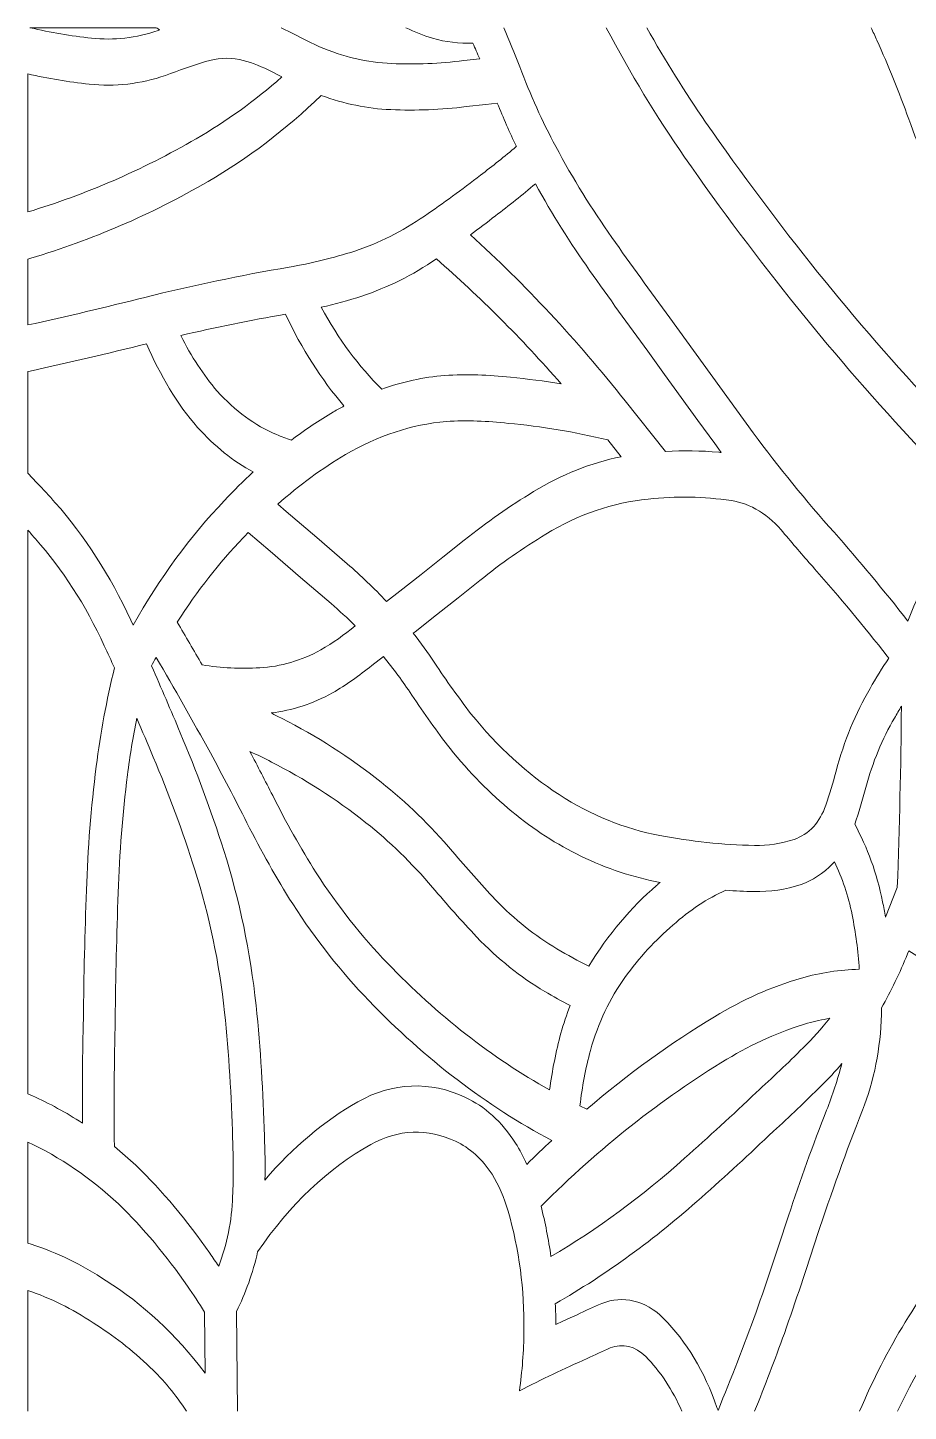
# Model space of a CAD drawing. Header units: millimetres. Extents: x -1200 to 1200, y -590 to 590.
# Drawn here: x -1200 to -449, y -590 to 590 of the extents above; entities that cross this region are included whole.
import ezdxf

# ---------------------------------------------------------------- set-up
doc = ezdxf.new("R2010")
doc.units = ezdxf.units.MM
doc.header["$MEASUREMENT"] = 0
doc.layers.add('Layer 1', color=7, linetype='Continuous')

msp = doc.modelspace()

# ---------------------------------------------------------------- linework, layer by layer
at = {"layer": 'Layer 1', "color": 250, "lineweight": 20}
for points, knots in [([(-1197.8828, 589.8813), (-1197.8828, 589.8813), (-1198.2809, 589.9734), (-1198.2809, 589.9734), (-1198.2809, 589.9734), (-1090.4978, 589.9734), (-1090.4978, 589.9734), (-1089.4263, 589.3469), (-1088.3606, 588.6992), (-1087.3011, 588.0306), (-1087.3011, 588.0306), (-1088.8757, 587.4332), (-1088.8757, 587.4332), (-1107.4439, 581.1824), (-1126.5641, 579.0277), (-1145.5812, 581.0384), (-1163.0936, 582.8624), (-1180.5471, 585.8172), (-1197.8828, 589.8813)], [0, 0, 0, 0, 0.166666667, 0.166666667, 0.166666667, 0.333333333, 0.333333333, 0.333333333, 0.5, 0.5, 0.5, 0.666666667, 0.666666667, 0.666666667, 0.833333333, 0.833333333, 0.833333333, 1, 1, 1, 1]), ([(-814.5717, 563.3741), (-814.5717, 563.3741), (-828.1438, 561.854), (-828.1438, 561.854), (-848.5994, 559.3473), (-869.136, 558.5313), (-889.6541, 559.4166), (-910.5182, 560.2753), (-931.2202, 565.0808), (-951.2233, 573.7209), (-951.2233, 573.7209), (-962.8014, 579.4064), (-962.8014, 579.4064), (-962.8014, 579.4064), (-974.3647, 585.1718), (-974.3647, 585.1718), (-974.3647, 585.1718), (-983.8449, 589.9734), (-983.8449, 589.9734)], [0, 0, 0, 0, 0.166666667, 0.166666667, 0.166666667, 0.333333333, 0.333333333, 0.333333333, 0.5, 0.5, 0.5, 0.666666667, 0.666666667, 0.666666667, 0.833333333, 0.833333333, 0.833333333, 1, 1, 1, 1]), ([(-877.6433, 589.9734), (-870.1333, 586.3236), (-862.4766, 583.3068), (-854.7104, 580.9424), (-843.4156, 577.737), (-831.9148, 576.361), (-820.4103, 576.841), (-818.431, 572.3822), (-816.4812, 567.8915), (-814.5717, 563.3687)], [0, 0, 0, 0, 0.333333333, 0.333333333, 0.333333333, 0.666666667, 0.666666667, 0.666666667, 1, 1, 1, 1]), ([(-706.5792, 589.9734), (-686.1353, 550.9717), (-663.8123, 514.0555), (-639.7571, 479.5057), (-577.6065, 390.2399), (-511.0227, 307.7262), (-440.5281, 232.6101), (-426.2313, 217.5057), (-411.6769, 202.9188), (-396.8797, 188.8705), (-404.9074, 176.6516), (-412.4716, 163.8087), (-419.5353, 150.3951), (-430.3997, 129.1146), (-440.359, 106.9009), (-449.3542, 83.8604), (-469.8283, 110.0049), (-490.8137, 135.2908), (-512.2921, 159.6859), (-536.1839, 186.3691), (-559.2002, 214.663), (-581.2745, 244.4556), (-581.2745, 244.4556), (-595.5788, 263.9814), (-595.5788, 263.9814), (-595.5788, 263.9814), (-609.8352, 283.5444), (-609.8352, 283.5444), (-609.8352, 283.5444), (-624.0474, 303.1715), (-624.0474, 303.1715), (-624.0474, 303.1715), (-638.2192, 322.8625), (-638.2192, 322.8625), (-638.2192, 322.8625), (-652.3506, 342.6069), (-652.3506, 342.6069), (-669.0498, 365.1034), (-685.5393, 387.9252), (-701.8046, 411.0777), (-718.96, 435.2915), (-734.9603, 461.1693), (-749.695, 488.5299), (-761.1038, 510.0716), (-771.3794, 532.8294), (-780.43, 556.6059), (-784.7552, 567.9), (-789.2838, 579.0265), (-794.0111, 589.9734)], [0, 0, 0, 0, 0.0625, 0.0625, 0.0625, 0.125, 0.125, 0.125, 0.1875, 0.1875, 0.1875, 0.25, 0.25, 0.25, 0.3125, 0.3125, 0.3125, 0.375, 0.375, 0.375, 0.4375, 0.4375, 0.4375, 0.5, 0.5, 0.5, 0.5625, 0.5625, 0.5625, 0.625, 0.625, 0.625, 0.6875, 0.6875, 0.6875, 0.75, 0.75, 0.75, 0.8125, 0.8125, 0.8125, 0.875, 0.875, 0.875, 0.9375, 0.9375, 0.9375, 1, 1, 1, 1]), ([(-480.7847, 589.9734), (-479.0781, 586.4294), (-477.4015, 582.8535), (-475.7552, 579.2464), (-466.0572, 557.4006), (-456.9882, 534.9841), (-448.567, 512.0504), (-439.3471, 486.7645), (-429.8184, 461.724), (-419.9843, 436.9288), (-405.6653, 400.3468), (-388.5209, 366.2554), (-368.8782, 335.3001), (-356.9949, 316.7557), (-344.4456, 299.1341), (-331.2855, 282.5044), (-337.0139, 273.3735), (-342.8636, 264.4027), (-348.831, 255.5972), (-358.0361, 242.5249), (-367.3772, 229.6553), (-376.8508, 216.9884), (-393.0461, 232.1034), (-408.9324, 247.901), (-424.4947, 264.3547), (-494.386, 338.8362), (-560.3664, 420.7738), (-621.8657, 509.4636), (-639.5723, 535), (-656.3057, 561.8788), (-671.9977, 589.9734)], [0, 0, 0, 0, 0.1, 0.1, 0.1, 0.2, 0.2, 0.2, 0.3, 0.3, 0.3, 0.4, 0.4, 0.4, 0.5, 0.5, 0.5, 0.6, 0.6, 0.6, 0.7, 0.7, 0.7, 0.8, 0.8, 0.8, 0.9, 0.9, 0.9, 1, 1, 1, 1]), ([(-983.1982, 547.9711), (-1006.5087, 527.56), (-1030.934, 509.9436), (-1056.2202, 495.298), (-1102.8083, 468.4228), (-1150.9379, 447.5051), (-1200.0424, 432.7954), (-1200.0424, 432.7954), (-1200.0498, 550.5365), (-1200.0498, 550.5365), (-1182.6367, 546.547), (-1165.1171, 543.6297), (-1147.5348, 541.795), (-1125.6775, 539.4856), (-1103.7097, 541.9923), (-1082.3674, 549.2351), (-1071.069, 553.5179), (-1059.7117, 557.4753), (-1048.3029, 561.0967), (-1038.7963, 564.1207), (-1028.9951, 564.7021), (-1019.3523, 562.8087), (-1011.0303, 560.8993), (-1002.8444, 557.9179), (-994.8902, 553.8912), (-994.8902, 553.8912), (-983.1982, 547.9711), (-983.1982, 547.9711)], [0, 0, 0, 0, 0.111111111, 0.111111111, 0.111111111, 0.222222222, 0.222222222, 0.222222222, 0.333333333, 0.333333333, 0.333333333, 0.444444444, 0.444444444, 0.444444444, 0.555555556, 0.555555556, 0.555555556, 0.666666667, 0.666666667, 0.666666667, 0.777777778, 0.777777778, 0.777777778, 0.888888889, 0.888888889, 0.888888889, 1, 1, 1, 1]), ([(-783.307, 488.6205), (-793.3655, 480.135), (-803.5676, 471.9962), (-813.8948, 464.2254), (-829.586, 451.9425), (-845.5127, 440.2996), (-861.6564, 429.318), (-880.6404, 416.2244), (-900.5663, 406.2136), (-921.0697, 399.4561), (-939.5607, 393.5253), (-958.2504, 388.9652), (-977.0614, 385.7865), (-1018.2082, 378.7303), (-1059.2151, 370.1222), (-1100.0526, 359.9673), (-1133.3262, 351.6045), (-1166.6585, 343.7536), (-1200.0498, 336.4255), (-1200.0498, 336.4255), (-1200.0498, 392.6399), (-1200.0498, 392.6399), (-1200.0498, 392.6399), (-1197.3494, 393.44), (-1197.3494, 393.44), (-1145.71, 408.6509), (-1095.1191, 430.5074), (-1046.158, 458.7586), (-1012.3179, 478.3537), (-979.9753, 502.9782), (-949.6413, 532.2534), (-930.2857, 524.9893), (-910.4298, 520.9092), (-890.4451, 520.0932), (-868.941, 519.1652), (-847.4221, 520.0132), (-825.9878, 522.6319), (-825.9878, 522.6319), (-809.454, 524.4879), (-809.454, 524.4879), (-809.454, 524.4879), (-799.5206, 525.6613), (-799.5206, 525.6613), (-794.4399, 513.0264), (-789.028, 500.6741), (-783.2996, 488.6312)], [0, 0, 0, 0, 0.066666667, 0.066666667, 0.066666667, 0.133333333, 0.133333333, 0.133333333, 0.2, 0.2, 0.2, 0.266666667, 0.266666667, 0.266666667, 0.333333333, 0.333333333, 0.333333333, 0.4, 0.4, 0.4, 0.466666667, 0.466666667, 0.466666667, 0.533333333, 0.533333333, 0.533333333, 0.6, 0.6, 0.6, 0.666666667, 0.666666667, 0.666666667, 0.733333333, 0.733333333, 0.733333333, 0.8, 0.8, 0.8, 0.866666667, 0.866666667, 0.866666667, 0.933333333, 0.933333333, 0.933333333, 1, 1, 1, 1]), ([(-608.588, 227.698), (-609.2171, 227.762), (-609.8462, 227.8206), (-610.4753, 227.874), (-625.6919, 229.2233), (-640.9454, 229.4633), (-656.1805, 228.594), (-656.1805, 228.594), (-690.4436, 271.7362), (-690.4436, 271.7362), (-731.8331, 323.8652), (-775.9893, 371.1675), (-822.5148, 413.2217), (-815.37, 418.5231), (-808.2658, 423.9312), (-801.1982, 429.446), (-789.646, 438.1502), (-778.252, 447.2864), (-767.0271, 456.8546), (-752.6751, 430.854), (-737.2303, 406.1709), (-720.7739, 382.9384), (-704.4094, 359.6579), (-687.8315, 336.7028), (-671.0365, 314.073), (-671.0365, 314.073), (-656.861, 294.27), (-656.861, 294.27), (-656.861, 294.27), (-642.6635, 274.5469), (-642.6635, 274.5469), (-642.6635, 274.5469), (-628.4218, 254.8772), (-628.4218, 254.8772), (-628.4218, 254.8772), (-614.1434, 235.2821), (-614.1434, 235.2821), (-614.1434, 235.2821), (-608.588, 227.698), (-608.588, 227.698)], [0, 0, 0, 0, 0.076923077, 0.076923077, 0.076923077, 0.153846154, 0.153846154, 0.153846154, 0.230769231, 0.230769231, 0.230769231, 0.307692308, 0.307692308, 0.307692308, 0.384615385, 0.384615385, 0.384615385, 0.461538462, 0.461538462, 0.461538462, 0.538461538, 0.538461538, 0.538461538, 0.615384615, 0.615384615, 0.615384615, 0.692307692, 0.692307692, 0.692307692, 0.769230769, 0.769230769, 0.769230769, 0.846153846, 0.846153846, 0.846153846, 0.923076923, 0.923076923, 0.923076923, 1, 1, 1, 1]), ([(-851.4838, 392.7999), (-814.4834, 360.586), (-778.9289, 324.9852), (-745.0484, 286.2271), (-759.4188, 288.5898), (-773.8224, 290.4459), (-788.2553, 291.7846), (-806.9082, 294.0033), (-825.6346, 294.5473), (-844.3317, 293.4113), (-862.4731, 291.9019), (-880.4786, 287.9765), (-898.1234, 281.6777), (-917.6702, 300.9848), (-935.0465, 324.5639), (-949.6229, 351.5671), (-938.0596, 354.2232), (-926.5552, 357.3966), (-915.1244, 361.0713), (-893.1787, 368.2875), (-871.84, 378.917), (-851.4728, 392.7839)], [0, 0, 0, 0, 0.142857143, 0.142857143, 0.142857143, 0.285714286, 0.285714286, 0.285714286, 0.428571429, 0.428571429, 0.428571429, 0.571428571, 0.571428571, 0.571428571, 0.714285714, 0.714285714, 0.714285714, 0.857142857, 0.857142857, 0.857142857, 1, 1, 1, 1]), ([(-930.2857, 267.3521), (-933.2584, 265.7521), (-936.2127, 264.088), (-939.1487, 262.3493), (-951.4, 255.1278), (-963.4158, 247.0903), (-975.1521, 238.2528), (-979.4308, 239.6289), (-983.669, 241.2342), (-987.8632, 243.0583), (-1006.1591, 250.6958), (-1023.3073, 263.2507), (-1038.4063, 280.067), (-1050.2051, 293.678), (-1060.6205, 309.6356), (-1069.3472, 327.46), (-1039.7417, 334.3294), (-1010.048, 340.3722), (-980.2843, 345.599), (-966.2854, 316.1744), (-949.4463, 289.8272), (-930.2784, 267.3468)], [0, 0, 0, 0, 0.142857143, 0.142857143, 0.142857143, 0.285714286, 0.285714286, 0.285714286, 0.428571429, 0.428571429, 0.428571429, 0.571428571, 0.571428571, 0.571428571, 0.714285714, 0.714285714, 0.714285714, 0.857142857, 0.857142857, 0.857142857, 1, 1, 1, 1]), ([(-1192.1435, 201.9321), (-1192.1435, 201.9321), (-1200.0498, 210.1456), (-1200.0498, 210.1456), (-1200.0498, 210.1456), (-1200.0498, 296.6327), (-1200.0498, 296.6327), (-1200.0498, 296.6327), (-1198.0263, 297.0754), (-1198.0263, 297.0754), (-1164.8227, 304.3395), (-1131.6742, 312.1157), (-1098.5847, 320.4038), (-1087.1171, 293.0913), (-1072.4045, 268.9415), (-1055.1239, 249.0691), (-1040.724, 232.9887), (-1024.7274, 220.1831), (-1007.6676, 211.0896), (-1016.0669, 203.3508), (-1024.2749, 195.1906), (-1032.2769, 186.6198), (-1061.3379, 156.3152), (-1087.4887, 120.5651), (-1110.056, 80.2816), (-1110.056, 80.2816), (-1112.0906, 84.7031), (-1112.0906, 84.7031), (-1129.7649, 122.8585), (-1151.5155, 156.6672), (-1176.5442, 184.8704), (-1181.6507, 190.7372), (-1186.8529, 196.4227), (-1192.1435, 201.9321)], [0, 0, 0, 0, 0.090909091, 0.090909091, 0.090909091, 0.181818182, 0.181818182, 0.181818182, 0.272727273, 0.272727273, 0.272727273, 0.363636364, 0.363636364, 0.363636364, 0.454545455, 0.454545455, 0.454545455, 0.545454545, 0.545454545, 0.545454545, 0.636363636, 0.636363636, 0.636363636, 0.727272727, 0.727272727, 0.727272727, 0.818181818, 0.818181818, 0.818181818, 0.909090909, 0.909090909, 0.909090909, 1, 1, 1, 1]), ([(-827.6582, 152.9071), (-827.6582, 152.9071), (-846.0093, 138.2988), (-846.0093, 138.2988), (-846.0093, 138.2988), (-864.3789, 123.7652), (-864.3789, 123.7652), (-864.3789, 123.7652), (-882.7706, 109.3009), (-882.7706, 109.3009), (-882.7706, 109.3009), (-893.9256, 100.5807), (-893.9256, 100.5807), (-904.731, 112.0423), (-915.9154, 122.7412), (-927.4345, 132.6454), (-927.4345, 132.6454), (-953.4786, 155.0725), (-953.4786, 155.0725), (-953.4786, 155.0725), (-979.5559, 177.4303), (-979.5559, 177.4303), (-979.5559, 177.4303), (-986.7889, 183.6011), (-986.7889, 183.6011), (-968.3199, 199.9374), (-948.9681, 214.087), (-928.9281, 225.9059), (-901.5449, 242.0876), (-872.4987, 251.6184), (-842.9778, 254.1145), (-825.3918, 255.1758), (-807.7728, 254.6478), (-790.231, 252.5411), (-761.7954, 249.9277), (-733.4666, 245.213), (-705.3658, 238.4128), (-705.3658, 238.4128), (-693.9535, 224.0499), (-693.9535, 224.0499), (-719.6444, 218.8764), (-744.754, 208.8762), (-768.6569, 194.2946), (-788.8293, 182.065), (-808.5233, 168.2461), (-827.6582, 152.9071)], [0, 0, 0, 0, 0.066666667, 0.066666667, 0.066666667, 0.133333333, 0.133333333, 0.133333333, 0.2, 0.2, 0.2, 0.266666667, 0.266666667, 0.266666667, 0.333333333, 0.333333333, 0.333333333, 0.4, 0.4, 0.4, 0.466666667, 0.466666667, 0.466666667, 0.533333333, 0.533333333, 0.533333333, 0.6, 0.6, 0.6, 0.666666667, 0.666666667, 0.666666667, 0.733333333, 0.733333333, 0.733333333, 0.8, 0.8, 0.8, 0.866666667, 0.866666667, 0.866666667, 0.933333333, 0.933333333, 0.933333333, 1, 1, 1, 1]), ([(-554.4763, 158.1286), (-546.0586, 148.0643), (-537.5231, 138.2028), (-528.881, 128.544), (-507.7447, 104.5275), (-487.0868, 79.6363), (-466.9365, 53.8971), (-466.9365, 53.8971), (-465.6157, 52.2277), (-465.6157, 52.2277), (-471.2594, 44.0089), (-476.6015, 35.3741), (-481.6307, 26.3606), (-493.9666, 5.3948), (-503.775, -18.4243), (-510.6475, -44.1155), (-513.2119, -54.0464), (-516.1661, -63.7586), (-519.4957, -73.1988), (-521.8724, -80.3189), (-525.3674, -86.5377), (-529.6977, -91.3485), (-534.7233, -96.5593), (-540.4148, -100.2767), (-546.4339, -102.2927), (-557.5042, -105.9941), (-568.8503, -107.7061), (-580.2076, -107.3968), (-607.2378, -106.8421), (-634.2274, -104.0421), (-661.0331, -99.002), (-720.4979, -87.8337), (-776.4492, -51.7157), (-821.974, 4.8615), (-832.6544, 18.7444), (-842.9851, 33.182), (-852.9444, 48.153), (-858.8161, 56.9638), (-864.894, 65.476), (-871.1705, 73.6895), (-871.1705, 73.6895), (-869.6914, 74.8202), (-869.6914, 74.8202), (-869.6914, 74.8202), (-851.2852, 89.3005), (-851.2852, 89.3005), (-851.2852, 89.3005), (-832.9082, 103.8395), (-832.9082, 103.8395), (-832.9082, 103.8395), (-814.5533, 118.4531), (-814.5533, 118.4531), (-796.2684, 133.1147), (-777.4462, 146.3203), (-758.1679, 158.0059), (-730.3945, 174.9502), (-700.8627, 185.0784), (-670.7937, 187.9638), (-647.1925, 190.5772), (-623.4735, 190.1345), (-599.9275, 186.6518), (-583.39, 184.2037), (-567.7503, 174.5182), (-555.098, 158.8966), (-555.098, 158.8966), (-554.502, 158.1499), (-554.502, 158.1499)], [0, 0, 0, 0, 0.045454545, 0.045454545, 0.045454545, 0.090909091, 0.090909091, 0.090909091, 0.136363636, 0.136363636, 0.136363636, 0.181818182, 0.181818182, 0.181818182, 0.227272727, 0.227272727, 0.227272727, 0.272727273, 0.272727273, 0.272727273, 0.318181818, 0.318181818, 0.318181818, 0.363636364, 0.363636364, 0.363636364, 0.409090909, 0.409090909, 0.409090909, 0.454545455, 0.454545455, 0.454545455, 0.5, 0.5, 0.5, 0.545454545, 0.545454545, 0.545454545, 0.590909091, 0.590909091, 0.590909091, 0.636363636, 0.636363636, 0.636363636, 0.681818182, 0.681818182, 0.681818182, 0.727272727, 0.727272727, 0.727272727, 0.772727273, 0.772727273, 0.772727273, 0.818181818, 0.818181818, 0.818181818, 0.863636364, 0.863636364, 0.863636364, 0.909090909, 0.909090909, 0.909090909, 0.954545455, 0.954545455, 0.954545455, 1, 1, 1, 1]), ([(-1200.0387, 161.494), (-1197.7725, 159.0032), (-1195.5209, 156.4752), (-1193.2913, 153.9098), (-1170.5326, 128.3039), (-1150.7429, 97.5727), (-1134.68, 62.9), (-1131.781, 56.6118), (-1128.904, 50.3077), (-1126.0416, 43.9822), (-1132.7376, 16.579), (-1137.9361, -11.5442), (-1141.5931, -40.1314), (-1145.9712, -75.0121), (-1148.7599, -110.2715), (-1149.9446, -145.6802), (-1151.2543, -182.0756), (-1152.1226, -218.503), (-1152.553, -254.9464), (-1153.2373, -284.7124), (-1153.5133, -314.4996), (-1153.3808, -344.2816), (-1167.2619, -335.2147), (-1181.5147, -327.4119), (-1196.0653, -320.9264), (-1196.0653, -320.9264), (-1200.0498, -319.1504), (-1200.0498, -319.1504), (-1200.0498, -319.1504), (-1200.0498, 161.5046), (-1200.0498, 161.5046)], [0, 0, 0, 0, 0.1, 0.1, 0.1, 0.2, 0.2, 0.2, 0.3, 0.3, 0.3, 0.4, 0.4, 0.4, 0.5, 0.5, 0.5, 0.6, 0.6, 0.6, 0.7, 0.7, 0.7, 0.8, 0.8, 0.8, 0.9, 0.9, 0.9, 1, 1, 1, 1]), ([(-920.6208, 79.759), (-930.1166, 72.0788), (-939.9285, 65.252), (-950.0019, 59.3212), (-966.6975, 50.1744), (-984.3129, 45.0383), (-1002.1453, 44.1103), (-1018.5503, 43.0969), (-1034.9883, 43.8916), (-1051.3087, 46.4943), (-1058.299, 58.7292), (-1065.3444, 70.9055), (-1072.4413, 83.0177), (-1055.433, 109.6209), (-1036.6146, 133.6854), (-1016.284, 154.8272), (-1014.8418, 156.3792), (-1013.3923, 157.9099), (-1011.9353, 159.4299), (-1011.9353, 159.4299), (-993.3413, 143.5363), (-993.3413, 143.5363), (-993.3413, 143.5363), (-967.3008, 121.2105), (-967.3008, 121.2105), (-967.3008, 121.2105), (-941.2935, 98.8154), (-941.2935, 98.8154), (-934.2665, 92.7726), (-927.372, 86.4151), (-920.6208, 79.7483)], [0, 0, 0, 0, 0.1, 0.1, 0.1, 0.2, 0.2, 0.2, 0.3, 0.3, 0.3, 0.4, 0.4, 0.4, 0.5, 0.5, 0.5, 0.6, 0.6, 0.6, 0.7, 0.7, 0.7, 0.8, 0.8, 0.8, 0.9, 0.9, 0.9, 1, 1, 1, 1]), ([(-997.6605, -392.7679), (-997.4619, -380.2876), (-997.6458, -367.8021), (-998.2124, -355.3485), (-999.099, -318.0517), (-1001.4537, -280.8563), (-1005.2578, -243.9489), (-1010.1546, -198.268), (-1019.4149, -153.8137), (-1032.7809, -111.8449), (-1043.7335, -77.3215), (-1056.1173, -43.7955), (-1069.8696, -11.4482), (-1077.8827, 7.7255), (-1086.0649, 26.7446), (-1094.42, 45.6089), (-1093.1397, 48.105), (-1091.8264, 50.5637), (-1090.4798, 52.9851), (-1074.7995, 26.1739), (-1059.3879, -0.9627), (-1044.2486, -28.4192), (-1033.6382, -48.1049), (-1023.2264, -68.02), (-1013.0207, -88.1537), (-1000.8871, -112.2076), (-987.8742, -135.3014), (-974.0336, -157.3391), (-954.2953, -187.8518), (-932.5299, -215.4683), (-909.0538, -239.7941), (-861.0456, -289.6565), (-808.5748, -329.7533), (-753.065, -358.9859), (-760.2245, -365.642), (-767.314, -372.4528), (-774.3374, -379.413), (-777.2182, -373.0342), (-780.4263, -366.9807), (-783.9324, -361.3006), (-795.6834, -343.2042), (-810.429, -329.78), (-826.7751, -322.2971), (-856.7007, -308.1208), (-889.0728, -309.4329), (-918.395, -326.0412), (-947.0255, -342.2495), (-973.7539, -364.746), (-997.6605, -392.7572)], [0, 0, 0, 0, 0.0625, 0.0625, 0.0625, 0.125, 0.125, 0.125, 0.1875, 0.1875, 0.1875, 0.25, 0.25, 0.25, 0.3125, 0.3125, 0.3125, 0.375, 0.375, 0.375, 0.4375, 0.4375, 0.4375, 0.5, 0.5, 0.5, 0.5625, 0.5625, 0.5625, 0.625, 0.625, 0.625, 0.6875, 0.6875, 0.6875, 0.75, 0.75, 0.75, 0.8125, 0.8125, 0.8125, 0.875, 0.875, 0.875, 0.9375, 0.9375, 0.9375, 1, 1, 1, 1]), ([(-906.5742, 46.0783), (-906.5742, 46.0783), (-896.659, 53.7798), (-896.659, 53.7798), (-888.2413, 43.3689), (-880.1768, 32.382), (-872.4875, 20.8511), (-861.9986, 5.0855), (-851.1159, -10.1202), (-839.858, -24.7391), (-807.0848, -65.54), (-769.172, -96.7193), (-728.1946, -116.5597), (-706.2415, -127.2105), (-683.6263, -134.704), (-660.6615, -138.9334), (-661.699, -139.8401), (-662.7291, -140.7521), (-663.7593, -141.6748), (-685.4106, -160.0485), (-704.9244, -183.249), (-721.5906, -210.4335), (-730.7257, -205.8841), (-739.7651, -200.924), (-748.6943, -195.5639), (-767.2736, -184.5664), (-784.9184, -170.4807), (-801.2609, -153.5897), (-813.6298, -140.4055), (-825.7561, -126.7572), (-837.6321, -112.6502), (-856.686, -90.3938), (-877.0533, -70.6121), (-898.5022, -53.529), (-925.6133, -32.0406), (-953.9164, -13.8856), (-983.1172, 0.76), (-986.2187, 2.4081), (-989.3385, 3.9974), (-992.4731, 5.5281), (-974.5412, 7.6509), (-956.9148, 13.427), (-940.0978, 22.6912), (-928.5897, 29.438), (-917.3943, 37.2514), (-906.5742, 46.0783)], [0, 0, 0, 0, 0.066666667, 0.066666667, 0.066666667, 0.133333333, 0.133333333, 0.133333333, 0.2, 0.2, 0.2, 0.266666667, 0.266666667, 0.266666667, 0.333333333, 0.333333333, 0.333333333, 0.4, 0.4, 0.4, 0.466666667, 0.466666667, 0.466666667, 0.533333333, 0.533333333, 0.533333333, 0.6, 0.6, 0.6, 0.666666667, 0.666666667, 0.666666667, 0.733333333, 0.733333333, 0.733333333, 0.8, 0.8, 0.8, 0.866666667, 0.866666667, 0.866666667, 0.933333333, 0.933333333, 0.933333333, 1, 1, 1, 1]), ([(-1126.0932, -364.2073), (-1126.4758, -328.0573), (-1126.2476, -291.8965), (-1125.4162, -255.7625), (-1124.9968, -219.7351), (-1124.1396, -183.7237), (-1122.8408, -147.7389), (-1121.7151, -114.0369), (-1119.0625, -80.4789), (-1114.9014, -47.2836), (-1112.8154, -31.0113), (-1110.1959, -14.8883), (-1107.0539, 1.0267), (-1102.308, -9.9442), (-1097.6208, -20.9631), (-1092.9962, -32.0406), (-1079.7994, -63.0652), (-1067.9197, -95.2312), (-1057.4159, -128.3466), (-1045.1242, -166.9393), (-1036.5999, -207.8362), (-1032.0929, -249.837), (-1028.4249, -285.4377), (-1026.1623, -321.3104), (-1025.3234, -357.2845), (-1024.5582, -373.7382), (-1024.5251, -390.2505), (-1025.2315, -406.7095), (-1025.9968, -427.6486), (-1030.0805, -448.0597), (-1037.159, -466.3427), (-1039.6461, -462.5773), (-1042.1846, -458.8759), (-1044.771, -455.2491), (-1064.0088, -427.3019), (-1085.0936, -402.1707), (-1107.7272, -380.213), (-1113.7388, -374.6395), (-1119.8609, -369.3221), (-1126.0895, -364.282), (-1126.0895, -364.282), (-1126.0932, -364.2073), (-1126.0932, -364.2073)], [0, 0, 0, 0, 0.071428571, 0.071428571, 0.071428571, 0.142857143, 0.142857143, 0.142857143, 0.214285714, 0.214285714, 0.214285714, 0.285714286, 0.285714286, 0.285714286, 0.357142857, 0.357142857, 0.357142857, 0.428571429, 0.428571429, 0.428571429, 0.5, 0.5, 0.5, 0.571428571, 0.571428571, 0.571428571, 0.642857143, 0.642857143, 0.642857143, 0.714285714, 0.714285714, 0.714285714, 0.785714286, 0.785714286, 0.785714286, 0.857142857, 0.857142857, 0.857142857, 0.928571429, 0.928571429, 0.928571429, 1, 1, 1, 1]), ([(-468.5038, -168.4967), (-469.2396, -164.1073), (-470.0527, -159.7499), (-470.9393, -155.4244), (-475.7736, -131.3493), (-483.8639, -108.9168), (-494.7466, -89.4284), (-491.2037, -79.2576), (-488.047, -68.8094), (-485.2914, -58.1371), (-479.4858, -36.4994), (-471.1896, -16.435), (-460.763, 1.1974), (-458.8389, 4.6215), (-456.889, 8.0082), (-454.9096, 11.3683), (-455.34, -40.2061), (-456.51, -91.7698), (-458.4232, -143.2749), (-458.4232, -143.2749), (-468.5038, -168.4967), (-468.5038, -168.4967)], [0, 0, 0, 0, 0.142857143, 0.142857143, 0.142857143, 0.285714286, 0.285714286, 0.285714286, 0.428571429, 0.428571429, 0.428571429, 0.571428571, 0.571428571, 0.571428571, 0.714285714, 0.714285714, 0.714285714, 0.857142857, 0.857142857, 0.857142857, 1, 1, 1, 1]), ([(-737.4952, -244.0289), (-740.4238, -251.6504), (-743.0322, -259.5225), (-745.3169, -267.5974), (-749.5368, -283.2617), (-752.7633, -299.4487), (-754.956, -315.961), (-804.0311, -288.5525), (-850.5125, -252.1997), (-893.2633, -207.7935), (-915.2347, -185.0357), (-935.6094, -159.1952), (-954.093, -130.6559), (-967.231, -109.7168), (-979.589, -87.7751), (-991.1118, -64.9266), (-997.4913, -52.345), (-1003.9517, -39.8434), (-1010.4858, -27.4272), (-1004.338, -30.1259), (-998.2418, -33.086), (-992.2155, -36.3127), (-964.376, -50.249), (-937.3864, -67.556), (-911.5373, -88.0364), (-891.5342, -103.9727), (-872.5318, -122.4264), (-854.7545, -143.1789), (-842.4738, -157.7552), (-829.9355, -171.8621), (-817.1507, -185.489), (-799.0755, -204.1881), (-779.569, -219.7777), (-759.0141, -231.954), (-751.9024, -236.2207), (-744.7246, -240.2475), (-737.4878, -244.0342)], [0, 0, 0, 0, 0.083333333, 0.083333333, 0.083333333, 0.166666667, 0.166666667, 0.166666667, 0.25, 0.25, 0.25, 0.333333333, 0.333333333, 0.333333333, 0.416666667, 0.416666667, 0.416666667, 0.5, 0.5, 0.5, 0.583333333, 0.583333333, 0.583333333, 0.666666667, 0.666666667, 0.666666667, 0.75, 0.75, 0.75, 0.833333333, 0.833333333, 0.833333333, 0.916666667, 0.916666667, 0.916666667, 1, 1, 1, 1]), ([(-729.0591, -329.5133), (-727.2196, -313.3476), (-724.2248, -297.4966), (-720.1189, -282.227), (-713.4672, -258.7599), (-703.4454, -237.6021), (-690.7305, -220.1617), (-678.3322, -202.9454), (-664.5724, -187.9104), (-649.7421, -175.3715), (-635.6659, -162.6352), (-620.4862, -152.6564), (-604.6036, -145.6962), (-596.6273, -146.2243), (-588.6437, -146.5709), (-580.6601, -146.7309), (-567.0955, -147.0989), (-553.5528, -145.0456), (-540.3339, -140.6241), (-530.6801, -137.4027), (-521.578, -131.4026), (-513.554, -122.9811), (-513.061, -122.4371), (-512.5753, -121.8878), (-512.0934, -121.3277), (-505.3312, -135.0454), (-500.2174, -150.3363), (-496.9761, -166.5287), (-493.8636, -181.697), (-491.8181, -197.2866), (-490.8762, -213.0469), (-507.421, -213.4416), (-523.9069, -215.9323), (-540.1536, -220.4977), (-565.5613, -227.9219), (-590.395, -238.9728), (-614.3015, -253.4851), (-651.8207, -276.1629), (-688.2215, -302.5314), (-723.2609, -332.4093), (-723.2609, -332.4093), (-729.0591, -329.5133), (-729.0591, -329.5133)], [0, 0, 0, 0, 0.071428571, 0.071428571, 0.071428571, 0.142857143, 0.142857143, 0.142857143, 0.214285714, 0.214285714, 0.214285714, 0.285714286, 0.285714286, 0.285714286, 0.357142857, 0.357142857, 0.357142857, 0.428571429, 0.428571429, 0.428571429, 0.5, 0.5, 0.5, 0.571428571, 0.571428571, 0.571428571, 0.642857143, 0.642857143, 0.642857143, 0.714285714, 0.714285714, 0.714285714, 0.785714286, 0.785714286, 0.785714286, 0.857142857, 0.857142857, 0.857142857, 0.928571429, 0.928571429, 0.928571429, 1, 1, 1, 1]), ([(-580.1018, -590.0266), (-571.2911, -568.1438), (-562.822, -545.9748), (-554.7007, -523.5332), (-545.0395, -495.9806), (-535.6946, -468.1987), (-526.6699, -440.1982), (-514.757, -403.8774), (-501.9024, -368.2181), (-488.1279, -333.3107), (-478.2864, -308.3609), (-472.7126, -280.371), (-471.8738, -251.661), (-471.8481, -249.7623), (-471.8665, -247.8583), (-471.9253, -245.9596), (-463.6438, -231.5273), (-456.212, -216.119), (-449.7, -199.8893)], [0, 0, 0, 0, 0.166666667, 0.166666667, 0.166666667, 0.333333333, 0.333333333, 0.333333333, 0.5, 0.5, 0.5, 0.666666667, 0.666666667, 0.666666667, 0.833333333, 0.833333333, 0.833333333, 1, 1, 1, 1]), ([(-449.7, -199.8893), (-449.7, -199.8893), (-448.6184, -197.1959), (-448.6184, -197.1959), (-448.6184, -197.1959), (-436.4481, -205.0628), (-436.4481, -205.0628), (-436.4481, -205.0628), (-412.5267, -220.4337), (-412.5267, -220.4337), (-412.5267, -220.4337), (-388.5871, -235.7514), (-388.5871, -235.7514), (-388.5871, -235.7514), (-364.6289, -251.0104), (-364.6289, -251.0104), (-339.1956, -267.2454), (-313.1073, -281.2136), (-286.5003, -292.8565), (-261.7364, -303.2621), (-236.5716, -311.5556), (-211.1345, -317.6944), (-230.6078, -321.7105), (-249.7537, -328.4946), (-268.311, -337.9508), (-317.5295, -363.434), (-363.4296, -400.7094), (-404.1274, -448.2463), (-438.4445, -488.2316), (-467.6375, -536.2278), (-490.6082, -590.0266)], [0, 0, 0, 0, 0.1, 0.1, 0.1, 0.2, 0.2, 0.2, 0.3, 0.3, 0.3, 0.4, 0.4, 0.4, 0.5, 0.5, 0.5, 0.6, 0.6, 0.6, 0.7, 0.7, 0.7, 0.8, 0.8, 0.8, 0.9, 0.9, 0.9, 1, 1, 1, 1]), ([(-762.2406, -415.099), (-712.5953, -365.4287), (-659.4879, -323.4225), (-603.8126, -289.7791), (-581.591, -276.2855), (-558.4975, -266.008), (-534.8816, -259.0959), (-528.6419, -257.3465), (-522.358, -255.9331), (-516.0411, -254.8611), (-523.2263, -263.8906), (-530.7794, -272.2801), (-538.6637, -279.9869), (-551.8236, -293.0645), (-565.1603, -305.7581), (-578.6734, -318.057), (-598.8568, -337.2254), (-619.2389, -355.9618), (-639.8086, -374.2502), (-676.0989, -406.7682), (-714.2251, -434.7901), (-753.7714, -457.9959), (-755.8354, -443.4036), (-758.6719, -429.0673), (-762.259, -415.1097)], [0, 0, 0, 0, 0.125, 0.125, 0.125, 0.25, 0.25, 0.25, 0.375, 0.375, 0.375, 0.5, 0.5, 0.5, 0.625, 0.625, 0.625, 0.75, 0.75, 0.75, 0.875, 0.875, 0.875, 1, 1, 1, 1]), ([(-749.6435, -515.901), (-749.6545, -510.0023), (-749.7944, -504.1088), (-750.0629, -498.2207), (-706.7824, -473.4575), (-665.1095, -443.1689), (-625.5301, -407.7122), (-604.8537, -389.3225), (-584.3687, -370.4954), (-564.075, -351.2311), (-550.3483, -338.7241), (-536.7909, -325.8225), (-523.4103, -312.5369), (-517.2956, -306.5528), (-511.3576, -300.1954), (-505.6108, -293.4859), (-509.312, -307.1555), (-513.6828, -320.4304), (-518.69, -333.1987), (-530.3048, -362.6339), (-541.1433, -392.6932), (-551.1871, -423.3178), (-560.0905, -450.9397), (-569.3066, -478.3483), (-578.8317, -505.5328), (-589.0963, -533.8801), (-599.9312, -561.7846), (-611.3179, -589.2145), (-611.6342, -588.4092), (-611.9397, -587.5878), (-612.2339, -586.7611), (-622.723, -556.3125), (-638.348, -530.2107), (-657.6668, -510.8769), (-673.0931, -495.442), (-692.4377, -490.7485), (-710.4871, -498.082), (-717.5215, -500.9567), (-724.4897, -504.1675), (-731.3805, -507.7089), (-731.3805, -507.7089), (-737.4805, -510.3916), (-737.4805, -510.3916), (-737.4805, -510.3916), (-743.5656, -513.1223), (-743.5656, -513.1223), (-743.5656, -513.1223), (-749.6435, -515.901), (-749.6435, -515.901)], [0, 0, 0, 0, 0.0625, 0.0625, 0.0625, 0.125, 0.125, 0.125, 0.1875, 0.1875, 0.1875, 0.25, 0.25, 0.25, 0.3125, 0.3125, 0.3125, 0.375, 0.375, 0.375, 0.4375, 0.4375, 0.4375, 0.5, 0.5, 0.5, 0.5625, 0.5625, 0.5625, 0.625, 0.625, 0.625, 0.6875, 0.6875, 0.6875, 0.75, 0.75, 0.75, 0.8125, 0.8125, 0.8125, 0.875, 0.875, 0.875, 0.9375, 0.9375, 0.9375, 1, 1, 1, 1]), ([(-1021.133, -590.0266), (-1021.133, -590.0266), (-1022.0969, -504.7968), (-1022.0969, -504.7968), (-1014.1611, -489.3832), (-1008.0172, -472.1935), (-1003.9113, -453.8998), (-976.5722, -413.8936), (-943.6886, -382.7197), (-907.4498, -362.4419), (-884.2644, -349.4657), (-858.6838, -348.5217), (-835.0715, -359.7592), (-823.2101, -365.1513), (-812.4894, -374.8475), (-803.9281, -387.9145), (-798.233, -397.216), (-793.6268, -407.8189), (-790.3009, -419.2858), (-780.9487, -451.6011), (-776.3535, -486.4071), (-776.817, -521.4478), (-776.9863, -538.6695), (-778.2998, -555.8325), (-780.7353, -572.6862), (-761.6446, -562.7446), (-742.3736, -553.5498), (-722.9408, -545.1123), (-716.4142, -541.7362), (-709.8102, -538.6855), (-703.1437, -535.9601), (-692.824, -531.7787), (-681.75, -534.4881), (-672.9497, -543.3416), (-660.5819, -555.7881), (-650.0985, -571.6821), (-642.0886, -590.0266)], [0, 0, 0, 0, 0.083333333, 0.083333333, 0.083333333, 0.166666667, 0.166666667, 0.166666667, 0.25, 0.25, 0.25, 0.333333333, 0.333333333, 0.333333333, 0.416666667, 0.416666667, 0.416666667, 0.5, 0.5, 0.5, 0.583333333, 0.583333333, 0.583333333, 0.666666667, 0.666666667, 0.666666667, 0.75, 0.75, 0.75, 0.833333333, 0.833333333, 0.833333333, 0.916666667, 0.916666667, 0.916666667, 1, 1, 1, 1]), ([(-1048.6525, -557.3739), (-1073.6848, -524.6052), (-1102.2343, -498.0073), (-1133.1937, -478.6096), (-1153.6789, -464.9453), (-1175.1168, -454.5291), (-1197.147, -447.537), (-1197.147, -447.537), (-1200.0498, -446.6143), (-1200.0498, -446.6143), (-1200.0498, -446.6143), (-1200.0498, -360.3459), (-1200.0498, -360.3459), (-1172.7732, -373.0395), (-1146.7327, -390.7838), (-1122.5907, -413.1416), (-1101.4545, -433.6754), (-1081.7604, -457.1799), (-1063.7991, -483.303), (-1058.722, -490.4019), (-1053.862, -497.826), (-1049.2374, -505.5488), (-1049.2374, -505.5488), (-1048.6451, -557.3792), (-1048.6451, -557.3792)], [0, 0, 0, 0, 0.125, 0.125, 0.125, 0.25, 0.25, 0.25, 0.375, 0.375, 0.375, 0.5, 0.5, 0.5, 0.625, 0.625, 0.625, 0.75, 0.75, 0.75, 0.875, 0.875, 0.875, 1, 1, 1, 1]), ([(-1200.0498, -590.0266), (-1200.0498, -590.0266), (-1200.0498, -486.9138), (-1200.0498, -486.9138), (-1180.8413, -493.3139), (-1162.1407, -502.5781), (-1144.2456, -514.5463), (-1127.2779, -525.1492), (-1110.9758, -537.8641), (-1095.5238, -552.5418), (-1084.1946, -563.1771), (-1073.8246, -575.7728), (-1064.6391, -590.0266)], [0, 0, 0, 0, 0.25, 0.25, 0.25, 0.5, 0.5, 0.5, 0.75, 0.75, 0.75, 1, 1, 1, 1])]:
    msp.add_open_spline(points, degree=3, knots=knots, dxfattribs=at)
msp.add_open_spline([(-458.2064, -590.0266), (-440.5415, -552.7361), (-419.5348, -518.7956), (-395.6509, -489.1645)], degree=3, dxfattribs=at)

doc.saveas('drawing.dxf')
